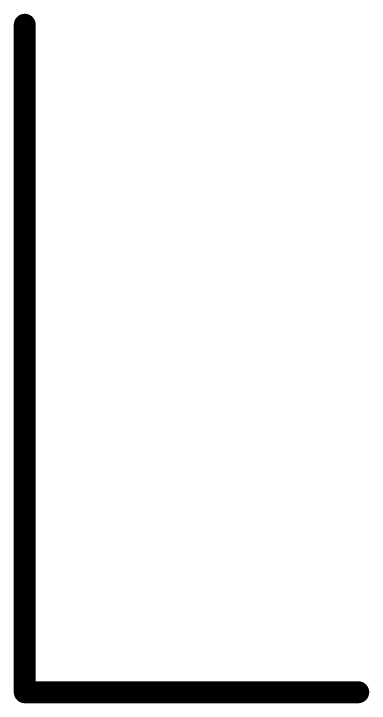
# Model space of a CAD drawing. Header units: inches. Extents: x -5 to 426, y -53 to 116.
# Drawn here: x -5.31 to -1.19, y 108.18 to 116.17 of the extents above; entities that cross this region are included whole.
import ezdxf

# ---------------------------------------------------------------- set-up
doc = ezdxf.new("R2010")
doc.units = ezdxf.units.IN
doc.layers.add('Dimension', color=6, linetype='Continuous')

msp = doc.modelspace()

# ---------------------------------------------------------------- linework, layer by layer
at = {"layer": 'Dimension', "const_width": 0.254}
for points in [[(-5.1816, 108.3056), (-5.1816, 116.041)], [(-5.1816, 108.3056), (-1.3139, 108.3056)]]:
    msp.add_lwpolyline(points, dxfattribs=at)
at = {"layer": 'Dimension'}
for points, const_width in [([(-5.2451, 116.041, 1), (-5.1181, 116.041, 1)], 0.127), ([(-5.2451, 108.3056, 1), (-5.1181, 108.3056, 1)], 0.127), ([(-5.2451, 108.3056, 1), (-5.1181, 108.3056, 1)], 0.127), ([(-5.1181, 108.3056, 1), (-5.2451, 108.3056, 1)], 0.127), ([(-1.3774, 108.3056, 1), (-1.2504, 108.3056, 1)], 0.127), ([(-5.2769, 108.3056, 1), (-5.2134, 108.3056, 1)], 0.0635), ([(-5.1499, 108.3056, 1), (-5.0864, 108.3056, 1)], 0.0635)]:
    msp.add_lwpolyline(points, format="xyb", close=True, dxfattribs=dict(at, const_width=const_width))

doc.saveas('drawing.dxf')
